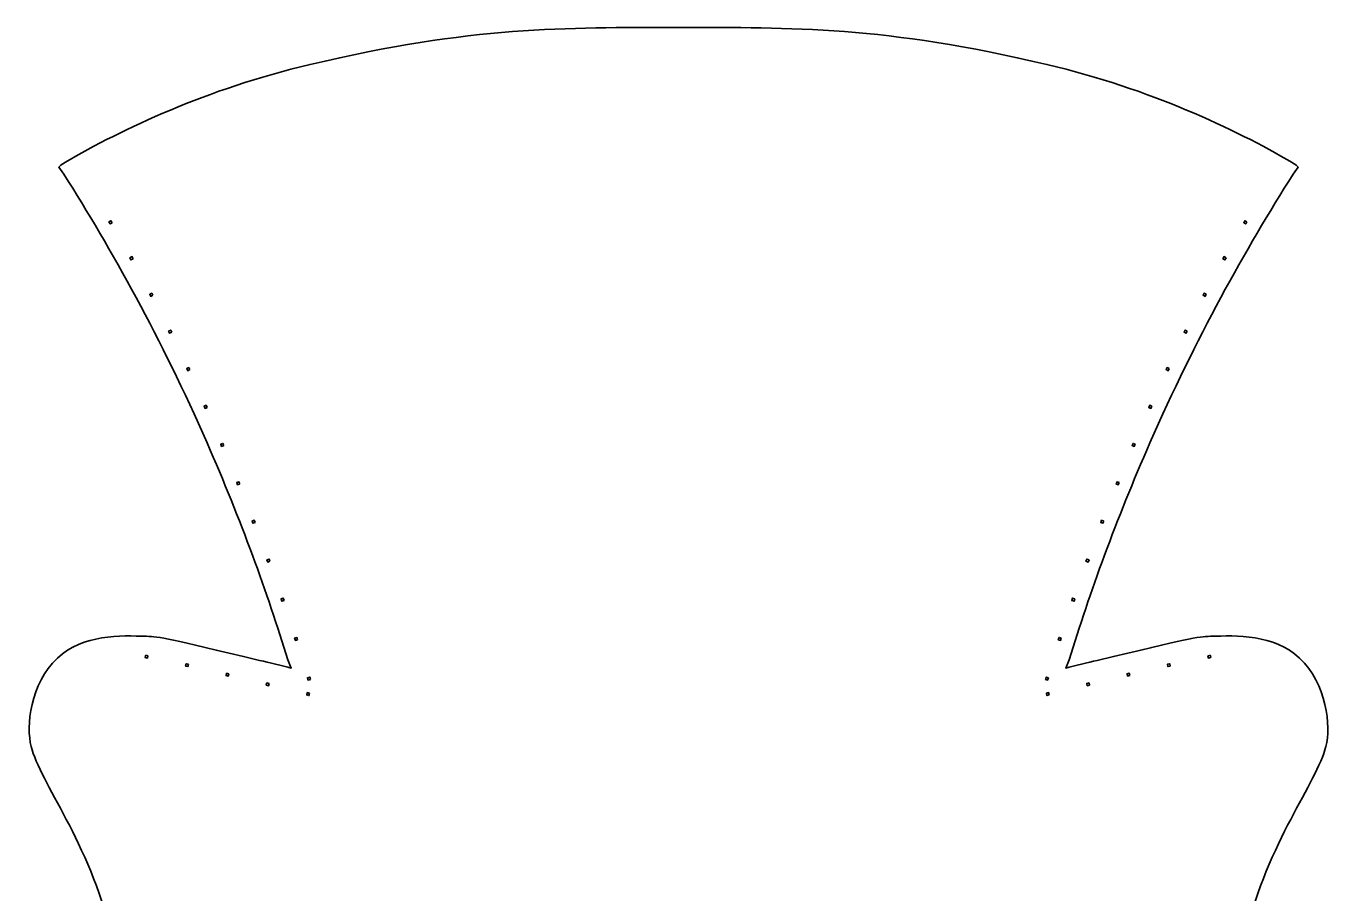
# Model space of a CAD drawing. Header units: millimetres. Extents: x -71 to 1018, y -417 to 55.
# Drawn here: x 3.1 to 297, y -144.4 to 51.1 of the extents above; entities that cross this region are included whole.
import ezdxf

# ---------------------------------------------------------------- set-up
doc = ezdxf.new("R2010")
doc.units = ezdxf.units.MM
doc.header["$MEASUREMENT"] = 0
doc.layers.add('基本型', color=7, linetype='Continuous', lineweight=0)
doc.layers.add('縫線連接點', color=7, linetype='Continuous', lineweight=0)

msp = doc.modelspace()

# ---------------------------------------------------------------- linework, layer by layer
at = {"layer": '基本型', "color": 18, "lineweight": 35, "true_color": 0x000000}
msp.add_open_spline([(276.86, -183.75), (276.05, -190.31), (275.52, -202.89), (277.84, -212.6), (282.84, -233.6), (293.82, -246.77), (295.9, -255.03), (297.02, -259.49), (296.15, -269.19), (289.97, -274.94), (284.19, -280.31), (275.73, -280.03), (269.91, -279.84), (266.94, -279.74), (265.06, -279.36), (244.41, -274.4), (242.3, -273.89), (239.36, -273.18), (237.29, -272.68), (237.29, -272.68), (238.07, -274.53), (238.07, -274.53), (242.71, -289.6), (248.64, -306.06), (256.27, -323.43), (266.55, -346.84), (277.78, -367.03), (288.52, -383.97), (288.52, -383.97), (289.68, -385.51), (289.68, -385.51), (289.68, -385.51), (289.47, -385.71), (289.47, -385.71), (289.12, -386.04), (288.74, -386.32), (288.32, -386.57), (275.11, -394.24), (256.5, -403.09), (233.04, -408.65), (196.61, -417.3), (175.57, -416.98), (150.18, -416.98), (150.18, -416.98), (149.98, -416.98), (149.98, -416.98), (124.59, -416.98), (103.55, -417.3), (67.11, -408.65), (43.65, -403.09), (25.04, -394.24), (11.83, -386.57), (11.42, -386.32), (11.03, -386.04), (10.69, -385.71), (10.69, -385.71), (10.48, -385.51), (10.48, -385.51), (10.48, -385.51), (11.63, -383.97), (11.63, -383.97), (22.37, -367.03), (33.6, -346.84), (43.89, -323.43), (51.51, -306.06), (57.44, -289.6), (62.08, -274.53), (62.08, -274.53), (62.87, -272.68), (62.87, -272.68), (60.79, -273.18), (57.85, -273.89), (55.74, -274.4), (35.09, -279.36), (33.22, -279.74), (30.24, -279.84), (24.42, -280.03), (15.97, -280.31), (10.18, -274.94), (4, -269.19), (3.13, -259.49), (4.26, -255.03), (6.33, -246.77), (17.32, -233.6), (22.32, -212.6), (24.63, -202.89), (24.1, -190.31), (23.3, -183.75), (23.3, -183.75), (23.3, -182.43), (23.3, -182.43), (24.1, -175.87), (24.63, -163.3), (22.32, -153.59), (17.32, -132.58), (6.33, -119.41), (4.26, -111.16), (3.13, -106.69), (4, -96.99), (10.18, -91.25), (15.97, -85.88), (24.42, -86.16), (30.24, -86.35), (33.22, -86.45), (35.09, -86.82), (55.74, -91.79), (57.85, -92.29), (60.79, -93), (62.87, -93.5), (62.87, -93.5), (62.08, -91.65), (62.08, -91.65), (57.44, -76.58), (51.51, -60.12), (43.89, -42.76), (33.6, -19.34), (22.37, 0.85), (11.63, 17.79), (11.63, 17.79), (10.48, 19.33), (10.48, 19.33), (10.48, 19.33), (10.69, 19.52), (10.69, 19.52), (11.03, 19.85), (11.42, 20.14), (11.83, 20.38), (25.04, 28.05), (43.65, 36.9), (67.11, 42.47), (103.55, 51.12), (124.59, 50.8), (149.98, 50.8), (149.98, 50.8), (150.18, 50.8), (150.18, 50.8), (175.57, 50.8), (196.61, 51.12), (233.04, 42.47), (256.5, 36.9), (275.11, 28.05), (288.32, 20.38), (288.74, 20.14), (289.12, 19.85), (289.47, 19.52), (289.47, 19.52), (289.68, 19.33), (289.68, 19.33), (289.68, 19.33), (288.52, 17.79), (288.52, 17.79), (277.78, 0.85), (266.55, -19.34), (256.27, -42.76), (248.64, -60.12), (242.71, -76.58), (238.07, -91.65), (238.07, -91.65), (237.29, -93.5), (237.29, -93.5), (239.36, -93), (242.3, -92.29), (244.41, -91.79), (265.06, -86.82), (266.94, -86.45), (269.91, -86.35), (275.73, -86.16), (284.19, -85.88), (289.97, -91.25), (296.15, -96.99), (297.02, -106.69), (295.9, -111.16), (293.82, -119.41), (282.84, -132.58), (277.84, -153.59), (275.52, -163.3), (276.05, -175.87), (276.86, -182.43), (276.86, -182.43), (276.86, -183.75), (276.86, -183.75)], degree=3, knots=[0, 0, 0, 0, 1, 1, 1, 2, 2, 2, 3, 3, 3, 4, 4, 4, 5, 5, 5, 6, 6, 6, 7, 7, 7, 8, 8, 8, 9, 9, 9, 10, 10, 10, 11, 11, 11, 12, 12, 12, 13, 13, 13, 14, 14, 14, 15, 15, 15, 16, 16, 16, 17, 17, 17, 18, 18, 18, 19, 19, 19, 20, 20, 20, 21, 21, 21, 22, 22, 22, 23, 23, 23, 24, 24, 24, 25, 25, 25, 26, 26, 26, 27, 27, 27, 28, 28, 28, 29, 29, 29, 30, 30, 30, 31, 31, 31, 32, 32, 32, 33, 33, 33, 34, 34, 34, 35, 35, 35, 36, 36, 36, 37, 37, 37, 38, 38, 38, 39, 39, 39, 40, 40, 40, 41, 41, 41, 42, 42, 42, 43, 43, 43, 44, 44, 44, 45, 45, 45, 46, 46, 46, 47, 47, 47, 48, 48, 48, 49, 49, 49, 50, 50, 50, 51, 51, 51, 52, 52, 52, 53, 53, 53, 54, 54, 54, 55, 55, 55, 56, 56, 56, 57, 57, 57, 58, 58, 58, 59, 59, 59, 60, 60, 60, 60], dxfattribs=at)
at = {"layer": '縫線連接點', "color": 18, "lineweight": 35, "true_color": 0x000000}
for points in [[(22.53, 6.82), (22.53, 6.82), (22.07, 6.55), (22.07, 6.55), (22.07, 6.55), (21.8, 7.01), (21.8, 7.01), (21.8, 7.01), (22.25, 7.28), (22.25, 7.28), (22.25, 7.28), (22.53, 6.82), (22.53, 6.82)], [(278.11, 7.01), (278.11, 7.01), (277.83, 6.55), (277.83, 6.55), (277.83, 6.55), (277.38, 6.82), (277.38, 6.82), (277.38, 6.82), (277.65, 7.28), (277.65, 7.28), (277.65, 7.28), (278.11, 7.01), (278.11, 7.01)], [(27.22, -1.29), (27.22, -1.29), (26.76, -1.55), (26.76, -1.55), (26.76, -1.55), (26.5, -1.08), (26.5, -1.08), (26.5, -1.08), (26.96, -0.82), (26.96, -0.82), (26.96, -0.82), (27.22, -1.29), (27.22, -1.29)], [(273.41, -1.08), (273.41, -1.08), (273.15, -1.55), (273.15, -1.55), (273.15, -1.55), (272.69, -1.29), (272.69, -1.29), (272.69, -1.29), (272.95, -0.82), (272.95, -0.82), (272.95, -0.82), (273.41, -1.08), (273.41, -1.08)], [(31.68, -9.52), (31.68, -9.52), (31.21, -9.77), (31.21, -9.77), (31.21, -9.77), (30.97, -9.3), (30.97, -9.3), (30.97, -9.3), (31.43, -9.05), (31.43, -9.05), (31.43, -9.05), (31.68, -9.52), (31.68, -9.52)], [(268.94, -9.3), (268.94, -9.3), (268.69, -9.77), (268.69, -9.77), (268.69, -9.77), (268.23, -9.52), (268.23, -9.52), (268.23, -9.52), (268.47, -9.05), (268.47, -9.05), (268.47, -9.05), (268.94, -9.3), (268.94, -9.3)], [(35.93, -17.85), (35.93, -17.85), (35.46, -18.09), (35.46, -18.09), (35.46, -18.09), (35.23, -17.61), (35.23, -17.61), (35.23, -17.61), (35.7, -17.38), (35.7, -17.38), (35.7, -17.38), (35.93, -17.85), (35.93, -17.85)], [(264.68, -17.61), (264.68, -17.61), (264.45, -18.09), (264.45, -18.09), (264.45, -18.09), (263.97, -17.85), (263.97, -17.85), (263.97, -17.85), (264.21, -17.38), (264.21, -17.38), (264.21, -17.38), (264.68, -17.61), (264.68, -17.61)], [(40.01, -26.28), (40.01, -26.28), (39.53, -26.51), (39.53, -26.51), (39.53, -26.51), (39.3, -26.03), (39.3, -26.03), (39.3, -26.03), (39.78, -25.8), (39.78, -25.8), (39.78, -25.8), (40.01, -26.28), (40.01, -26.28)], [(260.6, -26.03), (260.6, -26.03), (260.38, -26.51), (260.38, -26.51), (260.38, -26.51), (259.9, -26.28), (259.9, -26.28), (259.9, -26.28), (260.13, -25.8), (260.13, -25.8), (260.13, -25.8), (260.6, -26.03), (260.6, -26.03)], [(43.91, -34.79), (43.91, -34.79), (43.43, -35.01), (43.43, -35.01), (43.43, -35.01), (43.21, -34.52), (43.21, -34.52), (43.21, -34.52), (43.69, -34.31), (43.69, -34.31), (43.69, -34.31), (43.91, -34.79), (43.91, -34.79)], [(256.7, -34.52), (256.7, -34.52), (256.48, -35.01), (256.48, -35.01), (256.48, -35.01), (256, -34.79), (256, -34.79), (256, -34.79), (256.21, -34.31), (256.21, -34.31), (256.21, -34.31), (256.7, -34.52), (256.7, -34.52)], [(47.66, -43.37), (47.66, -43.37), (47.17, -43.58), (47.17, -43.58), (47.17, -43.58), (46.96, -43.09), (46.96, -43.09), (46.96, -43.09), (47.45, -42.88), (47.45, -42.88), (47.45, -42.88), (47.66, -43.37), (47.66, -43.37)], [(252.94, -43.09), (252.94, -43.09), (252.74, -43.58), (252.74, -43.58), (252.74, -43.58), (252.25, -43.37), (252.25, -43.37), (252.25, -43.37), (252.46, -42.88), (252.46, -42.88), (252.46, -42.88), (252.94, -43.09), (252.94, -43.09)], [(51.26, -52.01), (51.26, -52.01), (50.77, -52.21), (50.77, -52.21), (50.77, -52.21), (50.57, -51.72), (50.57, -51.72), (50.57, -51.72), (51.06, -51.52), (51.06, -51.52), (51.06, -51.52), (51.26, -52.01), (51.26, -52.01)], [(249.34, -51.72), (249.34, -51.72), (249.14, -52.21), (249.14, -52.21), (249.14, -52.21), (248.65, -52.01), (248.65, -52.01), (248.65, -52.01), (248.85, -51.52), (248.85, -51.52), (248.85, -51.52), (249.34, -51.72), (249.34, -51.72)], [(54.72, -60.71), (54.72, -60.71), (54.22, -60.9), (54.22, -60.9), (54.22, -60.9), (54.03, -60.41), (54.03, -60.41), (54.03, -60.41), (54.52, -60.22), (54.52, -60.22), (54.52, -60.22), (54.72, -60.71), (54.72, -60.71)], [(245.88, -60.41), (245.88, -60.41), (245.68, -60.9), (245.68, -60.9), (245.68, -60.9), (245.19, -60.71), (245.19, -60.71), (245.19, -60.71), (245.38, -60.22), (245.38, -60.22), (245.38, -60.22), (245.88, -60.41), (245.88, -60.41)], [(58.04, -69.46), (58.04, -69.46), (57.55, -69.65), (57.55, -69.65), (57.55, -69.65), (57.36, -69.15), (57.36, -69.15), (57.36, -69.15), (57.86, -68.96), (57.86, -68.96), (57.86, -68.96), (58.04, -69.46), (58.04, -69.46)], [(242.54, -69.15), (242.54, -69.15), (242.36, -69.65), (242.36, -69.65), (242.36, -69.65), (241.86, -69.46), (241.86, -69.46), (241.86, -69.46), (242.05, -68.96), (242.05, -68.96), (242.05, -68.96), (242.54, -69.15), (242.54, -69.15)], [(61.23, -78.26), (61.23, -78.26), (60.73, -78.44), (60.73, -78.44), (60.73, -78.44), (60.56, -77.94), (60.56, -77.94), (60.56, -77.94), (61.06, -77.76), (61.06, -77.76), (61.06, -77.76), (61.23, -78.26), (61.23, -78.26)], [(239.35, -77.94), (239.35, -77.94), (239.17, -78.44), (239.17, -78.44), (239.17, -78.44), (238.67, -78.26), (238.67, -78.26), (238.67, -78.26), (238.85, -77.76), (238.85, -77.76), (238.85, -77.76), (239.35, -77.94), (239.35, -77.94)], [(64.28, -87.12), (64.28, -87.12), (63.78, -87.29), (63.78, -87.29), (63.78, -87.29), (63.61, -86.79), (63.61, -86.79), (63.61, -86.79), (64.12, -86.63), (64.12, -86.63), (64.12, -86.63), (64.28, -87.12), (64.28, -87.12)], [(236.29, -86.79), (236.29, -86.79), (236.12, -87.29), (236.12, -87.29), (236.12, -87.29), (235.62, -87.12), (235.62, -87.12), (235.62, -87.12), (235.79, -86.62), (235.79, -86.62), (235.79, -86.62), (236.29, -86.79), (236.29, -86.79)], [(30.56, -90.72), (30.56, -90.72), (30.47, -91.25), (30.47, -91.25), (30.29, -91.22), (30.12, -91.19), (29.96, -91.16), (29.96, -91.16), (30.04, -90.64), (30.04, -90.64), (30.21, -90.67), (30.38, -90.69), (30.56, -90.72)], [(269.95, -91.16), (269.78, -91.19), (269.61, -91.22), (269.43, -91.25), (269.43, -91.25), (269.34, -90.72), (269.34, -90.72), (269.53, -90.69), (269.7, -90.67), (269.87, -90.64), (269.87, -90.64), (269.95, -91.16), (269.95, -91.16)], [(39.71, -92.66), (39.71, -92.66), (39.59, -93.18), (39.59, -93.18), (39.59, -93.18), (39.07, -93.06), (39.07, -93.06), (39.07, -93.06), (39.19, -92.54), (39.19, -92.54), (39.19, -92.54), (39.71, -92.66), (39.71, -92.66)], [(260.84, -93.06), (260.84, -93.06), (260.32, -93.18), (260.32, -93.18), (260.32, -93.18), (260.2, -92.66), (260.2, -92.66), (260.2, -92.66), (260.72, -92.54), (260.72, -92.54), (260.72, -92.54), (260.84, -93.06), (260.84, -93.06)], [(48.8, -94.8), (48.8, -94.8), (48.67, -95.32), (48.67, -95.32), (48.67, -95.32), (48.16, -95.2), (48.16, -95.2), (48.16, -95.2), (48.28, -94.68), (48.28, -94.68), (48.28, -94.68), (48.8, -94.8), (48.8, -94.8)], [(57.88, -96.98), (57.88, -96.98), (57.76, -97.5), (57.76, -97.5), (57.76, -97.5), (57.24, -97.37), (57.24, -97.37), (57.24, -97.37), (57.37, -96.86), (57.37, -96.86), (57.37, -96.86), (57.88, -96.98), (57.88, -96.98)], [(67.17, -96.06), (67.17, -96.06), (66.66, -96.21), (66.66, -96.21), (66.66, -96.21), (66.5, -95.7), (66.5, -95.7), (66.5, -95.7), (67.01, -95.54), (67.01, -95.54), (67.01, -95.54), (67.17, -96.06), (67.17, -96.06)], [(233.4, -95.7), (233.3, -96.04), (233.25, -96.21), (233.25, -96.21), (233.25, -96.21), (232.74, -96.06), (232.74, -96.06), (232.74, -96.06), (232.79, -95.88), (232.9, -95.54), (232.9, -95.54), (233.4, -95.7), (233.4, -95.7)], [(242.64, -97.38), (242.64, -97.38), (242.15, -97.5), (242.15, -97.5), (242.15, -97.5), (242.02, -96.98), (242.02, -96.98), (242.02, -96.98), (242.54, -96.86), (242.54, -96.86), (242.54, -96.86), (242.64, -97.38), (242.64, -97.38)], [(251.75, -95.2), (251.75, -95.2), (251.23, -95.32), (251.23, -95.32), (251.23, -95.32), (251.11, -94.8), (251.11, -94.8), (251.11, -94.8), (251.62, -94.68), (251.62, -94.68), (251.62, -94.68), (251.75, -95.2), (251.75, -95.2)], [(66.98, -99.17), (66.98, -99.17), (66.85, -99.69), (66.85, -99.69), (66.85, -99.69), (66.34, -99.56), (66.34, -99.56), (66.34, -99.56), (66.46, -99.05), (66.46, -99.05), (66.46, -99.05), (66.98, -99.17), (66.98, -99.17)], [(233.57, -99.56), (233.57, -99.56), (233.05, -99.69), (233.05, -99.69), (233.05, -99.69), (232.93, -99.17), (232.93, -99.17), (232.93, -99.17), (233.44, -99.05), (233.44, -99.05), (233.44, -99.05), (233.57, -99.56), (233.57, -99.56)]]:
    msp.add_open_spline(points, degree=3, knots=[0, 0, 0, 0, 1, 1, 1, 2, 2, 2, 3, 3, 3, 4, 4, 4, 4], dxfattribs=at)

doc.saveas('drawing.dxf')
